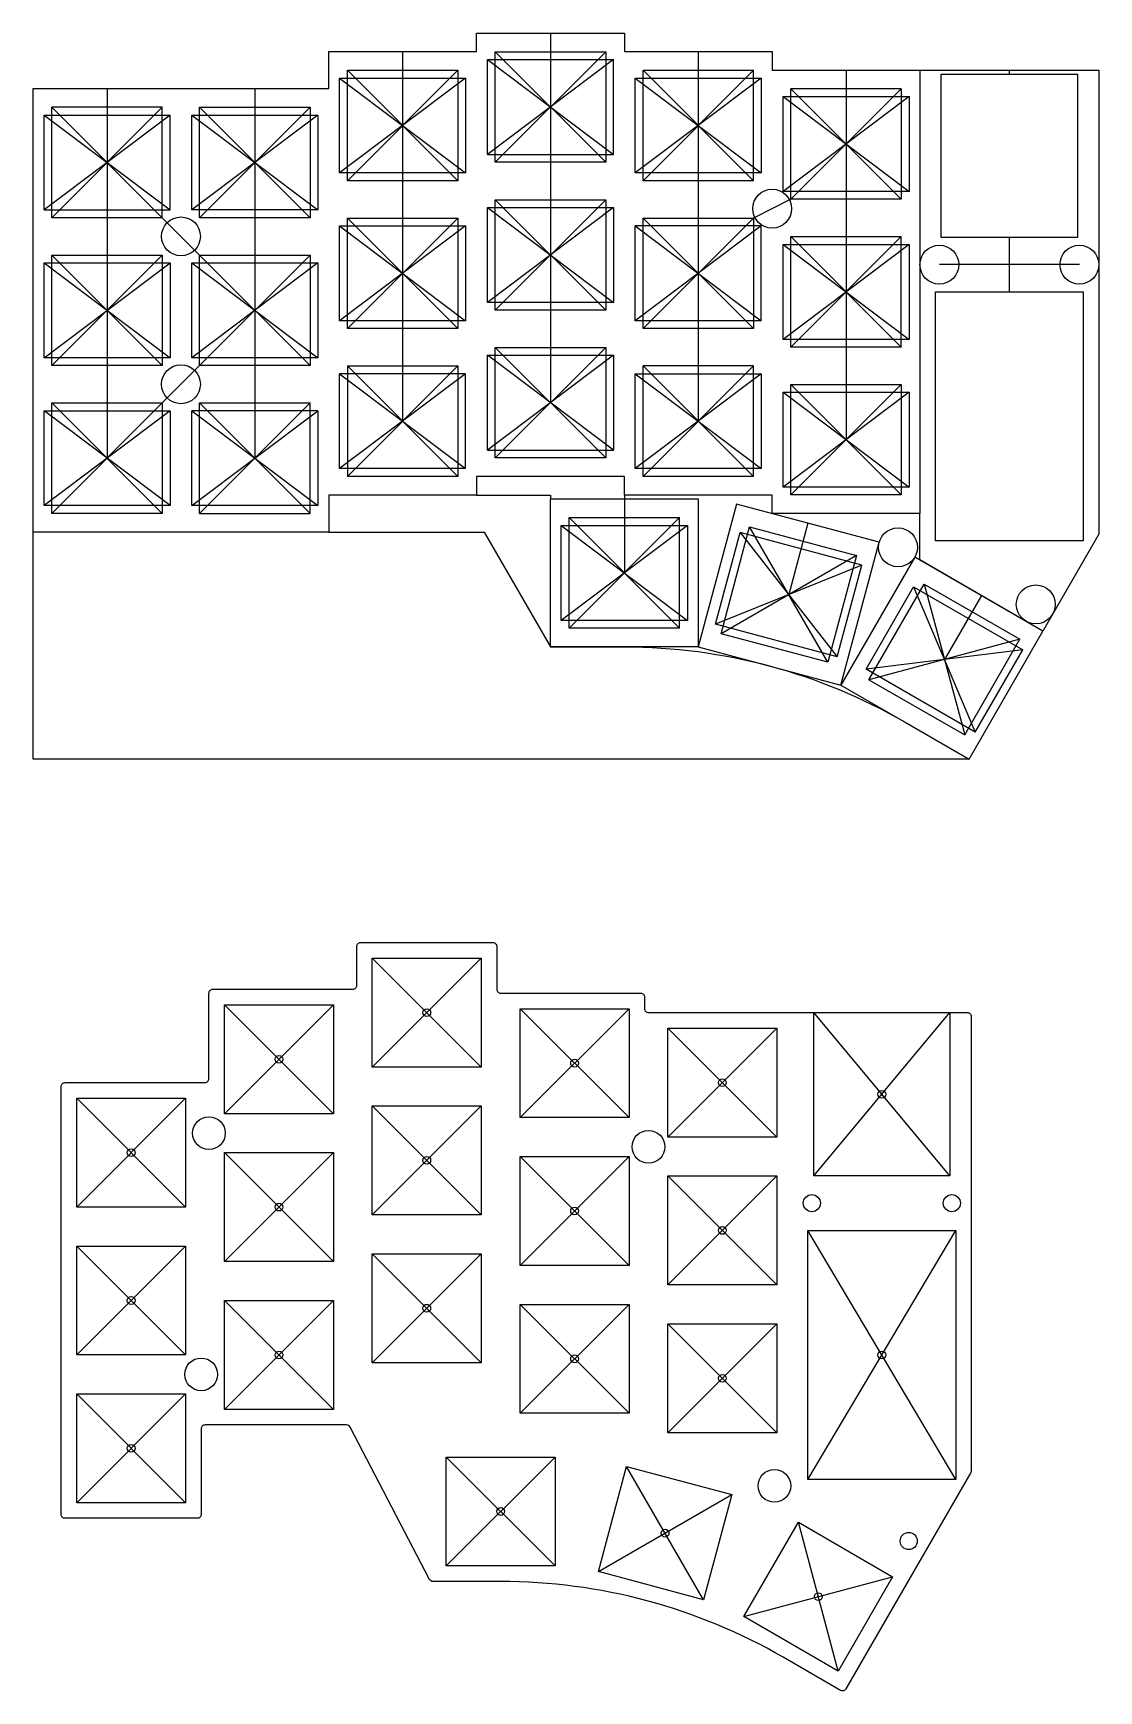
# Model space of a CAD drawing. Header units: millimetres. Extents: x 0 to 137, y -55 to 158.
import ezdxf

# ---------------------------------------------------------------- set-up
doc = ezdxf.new("R2010")
doc.units = ezdxf.units.MM
doc.layers.get('0').update_dxf_attribs({"linetype": 'CONTINUOUS'})

msp = doc.modelspace()

# ---------------------------------------------------------------- linework, layer by layer
for p, q in [((66.5, 158.29), (66.5, 148.79)), ((47.5, 155.92), (47.5, 146.42)), ((73.6, 155.89), (59.4, 141.69)), ((59.4, 155.89), (73.6, 141.69)), ((85.5, 155.92), (85.5, 146.42)), ((40.4, 153.52), (54.6, 153.52)), ((54.6, 153.52), (40.4, 139.32)), ((54.6, 153.52), (54.6, 139.32)), ((58.4, 142.69), (58.4, 154.89)), ((58.4, 154.89), (74.6, 142.69)), ((58.4, 154.89), (74.6, 154.89)), ((78.4, 153.52), (92.6, 153.52)), ((104.5, 153.54), (104.5, 144.04)), ((114, 153.54), (114, 96.54)), ((125.5, 153.04), (125.5, 153.54)), ((39.4, 152.52), (55.6, 152.52)), ((55.6, 152.52), (39.4, 140.32)), ((55.6, 152.52), (55.6, 140.32)), ((77.4, 152.52), (93.6, 140.32)), ((93.6, 152.52), (93.6, 140.32)), ((0, 151.17), (9.5, 151.17)), ((9.5, 151.17), (9.5, 141.67)), ((9.5, 151.17), (28.5, 151.17)), ((28.5, 151.17), (28.5, 141.67)), ((96.4, 150.14), (112.6, 137.94)), ((112.6, 150.14), (96.4, 137.94)), ((97.4, 136.94), (97.4, 151.14)), ((111.6, 151.14), (111.6, 136.94)), ((1.4, 135.57), (1.4, 147.77)), ((1.4, 147.77), (17.6, 147.77)), ((1.4, 147.77), (17.6, 135.57)), ((16.6, 148.77), (2.4, 134.57)), ((2.4, 134.57), (2.4, 148.77)), ((36.6, 147.77), (20.4, 135.57)), ((20.4, 147.77), (36.6, 135.57)), ((35.6, 148.77), (21.4, 134.57)), ((21.4, 148.77), (35.6, 148.77)), ((35.6, 148.77), (35.6, 134.57)), ((66.5, 148.79), (66.5, 129.79)), ((47.5, 146.42), (47.5, 127.42)), ((85.5, 146.42), (85.5, 127.42)), ((104.5, 144.04), (104.5, 125.04)), ((9.5, 141.67), (9.5, 122.67)), ((28.5, 141.67), (28.5, 122.67)), ((93.6, 140.32), (77.4, 140.32)), ((92.6, 139.32), (78.4, 139.32)), ((59.4, 136.89), (73.6, 136.89)), ((59.4, 136.89), (73.6, 122.69)), ((59.4, 122.69), (59.4, 136.89)), ((97.4, 136.94), (92.6, 134.52)), ((16.6, 134.57), (2.4, 134.57)), ((16.6, 134.57), (21.4, 129.77)), ((54.6, 134.52), (40.4, 120.32)), ((40.4, 134.52), (54.6, 134.52)), ((54.6, 134.52), (54.6, 120.32)), ((58.4, 135.89), (74.6, 123.69)), ((74.6, 135.89), (58.4, 123.69)), ((78.4, 134.52), (92.6, 120.32)), ((78.4, 134.52), (92.6, 134.52)), ((78.4, 120.32), (78.4, 134.52)), ((39.4, 133.52), (55.6, 133.52)), ((55.6, 133.52), (39.4, 121.32)), ((55.6, 133.52), (55.6, 121.32)), ((77.4, 121.32), (77.4, 133.52)), ((93.6, 133.52), (77.4, 121.32)), ((97.4, 132.14), (111.6, 132.14)), ((112.6, 131.14), (96.4, 118.94)), ((96.4, 131.14), (112.6, 131.14)), ((112.6, 131.14), (112.6, 118.94)), ((125.5, 125.04), (125.5, 132.04)), ((1.4, 128.77), (17.6, 116.57)), ((1.4, 128.77), (17.6, 128.77)), ((1.4, 116.57), (1.4, 128.77)), ((16.6, 129.77), (2.4, 115.57)), ((2.4, 129.77), (16.6, 129.77)), ((16.6, 129.77), (16.6, 115.57)), ((20.4, 128.77), (36.6, 116.57)), ((21.4, 129.77), (35.6, 115.57)), ((35.6, 129.77), (35.6, 115.57)), ((36.6, 128.77), (36.6, 116.57)), ((66.5, 129.79), (66.5, 110.79)), ((134.5, 128.54), (116.5, 128.54)), ((47.5, 127.42), (47.5, 108.42)), ((85.5, 127.42), (85.5, 108.42)), ((104.5, 125.04), (104.5, 106.04)), ((9.5, 122.67), (9.5, 103.67)), ((28.5, 122.67), (28.5, 103.67)), ((93.6, 121.32), (77.4, 121.32)), ((73.6, 117.89), (59.4, 103.69)), ((59.4, 117.89), (73.6, 103.69)), ((111.6, 117.94), (97.4, 117.94)), ((16.6, 110.77), (21.4, 115.57)), ((36.6, 116.57), (20.4, 116.57)), ((35.6, 115.57), (21.4, 115.57)), ((40.4, 115.52), (54.6, 115.52)), ((58.4, 104.69), (58.4, 116.89)), ((74.6, 116.89), (74.6, 104.69)), ((78.4, 101.32), (78.4, 115.52)), ((92.6, 115.52), (78.4, 101.32)), ((39.4, 102.32), (39.4, 114.52)), ((55.6, 114.52), (39.4, 102.32)), ((77.4, 114.52), (93.6, 102.32)), ((93.6, 114.52), (93.6, 102.32)), ((111.6, 113.14), (97.4, 98.94)), ((97.4, 113.14), (111.6, 98.94)), ((96.4, 112.14), (112.6, 112.14)), ((112.6, 112.14), (96.4, 99.94)), ((112.6, 112.14), (112.6, 99.94)), ((17.6, 109.77), (1.4, 97.57)), ((1.4, 97.57), (1.4, 109.77)), ((16.6, 110.77), (2.4, 96.57)), ((2.4, 110.77), (16.6, 110.77)), ((16.6, 110.77), (16.6, 96.57)), ((20.4, 97.57), (20.4, 109.77)), ((21.4, 110.77), (35.6, 96.57)), ((21.4, 110.77), (35.6, 110.77)), ((21.4, 96.57), (21.4, 110.77)), ((36.6, 109.77), (36.6, 97.57)), ((55.6, 102.32), (39.4, 102.32)), ((93.6, 102.32), (77.4, 102.32)), ((54.6, 101.32), (40.4, 101.32)), ((92.6, 101.32), (78.4, 101.32)), ((57, 98.92), (66.5, 98.92)), ((66.5, 98.92), (66.5, 98.42)), ((76, 98.92), (76, 98.42)), ((76, 98.42), (76, 88.92)), ((17.6, 97.57), (1.4, 97.57)), ((68.9, 96.02), (83.1, 96.02)), ((38, 94.17), (0, 94.17)), ((67.9, 95.02), (84.1, 82.82)), ((84.1, 95.02), (67.9, 82.82)), ((87.73, 82.34), (90.89, 94.12)), ((88.44, 81.11), (92.11, 94.83)), ((99.59, 95.31), (97.14, 86.14)), ((106.54, 89.93), (87.73, 82.34)), ((105.83, 91.16), (88.44, 81.11)), ((107.45, 75.19), (114.55, 87.49)), ((114.55, 87.49), (119.75, 68.09)), ((114.55, 87.49), (126.85, 80.39)), ((113.19, 87.12), (127.22, 79.02)), ((121.9, 86.02), (117.15, 77.79)), ((83.1, 81.82), (68.9, 81.82)), ((103.38, 78.15), (87.73, 82.34)), ((102.16, 77.44), (88.44, 81.11)), ((121.12, 68.46), (107.09, 76.56)), ((57.6, 25.41), (43.6, 39.41)), ((43.6, 25.41), (57.6, 39.41)), ((38.6, 19.41), (24.6, 33.41)), ((24.6, 19.41), (38.6, 33.41)), ((76.6, 18.91), (62.6, 32.91)), ((62.6, 18.91), (76.6, 32.91)), ((117.85, 11.41), (100.35, 32.41)), ((100.35, 11.41), (117.85, 32.41)), ((95.6, 16.41), (81.6, 30.41)), ((81.6, 16.41), (95.6, 30.41)), ((19.6, 7.41), (5.6, 21.41)), ((5.6, 7.41), (19.6, 21.41)), ((57.6, 6.41), (43.6, 20.41)), ((43.6, 6.41), (57.6, 20.41)), ((38.6, 0.41), (24.6, 14.41)), ((24.6, 0.41), (38.6, 14.41)), ((76.6, -0.09), (62.6, 13.91)), ((62.6, -0.09), (76.6, 13.91)), ((95.6, -2.59), (81.6, 11.41)), ((81.6, -2.59), (95.6, 11.41)), ((118.6, -27.59), (99.6, 4.41)), ((99.6, -27.59), (118.6, 4.41)), ((19.6, -11.59), (5.6, 2.41)), ((5.6, -11.59), (19.6, 2.41)), ((57.6, -12.59), (43.6, 1.41)), ((43.6, -12.59), (57.6, 1.41)), ((38.6, -18.59), (24.6, -4.59)), ((24.6, -18.59), (38.6, -4.59)), ((76.6, -19.09), (62.6, -5.09)), ((62.6, -19.09), (76.6, -5.09)), ((95.6, -21.59), (81.6, -7.59)), ((81.6, -21.59), (95.6, -7.59)), ((19.6, -30.59), (5.6, -16.59)), ((5.6, -30.59), (19.6, -16.59)), ((67.1, -38.71), (53.1, -24.71)), ((53.1, -38.71), (67.1, -24.71)), ((86.19, -43.07), (76.29, -25.92)), ((72.66, -39.44), (89.81, -29.55)), ((103.49, -52.22), (98.37, -33.09)), ((91.37, -45.22), (110.49, -40.09))]:
    msp.add_line(p, q)
for points in [[(38, 151.17), (38, 155.92), (57, 155.92), (57, 158.29), (76, 158.29), (76, 155.92), (95, 155.92), (95, 153.54), (114, 153.54), (137, 153.54), (137, 93.91), (129.81, 81.45), (113.35, 90.95), (103.85, 74.5), (108.77, 92.85), (90.42, 97.77), (85.5, 79.42), (66.5, 79.42), (76, 79.42, -0.131652), (112.08, 69.75), (120.31, 65), (0, 65), (0, 94.17), (0, 151.17)], [(21.6, -21.09), (21.6, -32.09, -0.414214), (21.1, -32.59), (4.1, -32.59, -0.414214), (3.6, -32.09), (3.6, 22.91, -0.414214), (4.1, 23.41), (22.1, 23.41, 0.414214), (22.6, 23.91), (22.6, 34.91, -0.414214), (23.1, 35.41), (41.1, 35.41, 0.414214), (41.6, 35.91), (41.6, 40.91, -0.414214), (42.1, 41.41), (59.1, 41.41, -0.414214), (59.6, 40.91), (59.6, 35.41, 0.414214), (60.1, 34.91), (78.1, 34.91, -0.414214), (78.6, 34.41), (78.6, 32.91, 0.414214), (79.1, 32.41), (120.1, 32.41, -0.414214), (120.6, 31.91), (120.6, -26.45, -0.131652), (120.53, -26.7), (104.48, -54.51, -0.414214), (103.79, -54.7), (96.43, -50.45, 0.131652), (60.1, -40.71), (51.41, -40.71, -0.279427), (50.96, -40.44), (40.74, -20.86, 0.279427), (40.3, -20.59), (22.1, -20.59, 0.414214)]]:
    msp.add_lwpolyline(points, format="xyb", close=True)
for points in [[(59.4, 141.69), (59.4, 155.89), (73.6, 155.89), (73.6, 141.69)], [(40.4, 153.52), (54.6, 139.32), (40.4, 139.32)], [(74.6, 154.89), (58.4, 142.69), (74.6, 142.69)], [(92.6, 153.52), (78.4, 139.32), (78.4, 153.52), (92.6, 139.32)], [(39.4, 152.52), (55.6, 140.32), (39.4, 140.32)], [(77.4, 140.32), (77.4, 152.52), (93.6, 152.52)], [(134.25, 132.04), (116.75, 132.04), (116.75, 153.04), (134.25, 153.04)], [(96.4, 137.94), (96.4, 150.14), (112.6, 150.14), (112.6, 137.94)], [(111.6, 136.94), (97.4, 136.94), (111.6, 151.14), (97.4, 151.14)], [(17.6, 147.77), (1.4, 135.57), (17.6, 135.57)], [(2.4, 148.77), (16.6, 134.57), (16.6, 148.77)], [(20.4, 135.57), (20.4, 147.77), (36.6, 147.77), (36.6, 135.57)], [(21.4, 134.57), (21.4, 148.77), (35.6, 134.57)], [(73.6, 122.69), (59.4, 122.69), (73.6, 136.89)], [(40.4, 120.32), (40.4, 134.52), (54.6, 120.32)], [(74.6, 123.69), (58.4, 123.69), (58.4, 135.89), (74.6, 135.89)], [(92.6, 134.52), (92.6, 120.32), (78.4, 120.32)], [(39.4, 133.52), (55.6, 121.32), (39.4, 121.32)], [(77.4, 133.52), (93.6, 121.32), (93.6, 133.52)], [(97.4, 132.14), (111.6, 117.94), (111.6, 132.14), (97.4, 117.94)], [(96.4, 118.94), (96.4, 131.14), (112.6, 118.94)], [(17.6, 128.77), (17.6, 116.57), (1.4, 116.57)], [(16.6, 115.57), (2.4, 115.57), (2.4, 129.77)], [(36.6, 128.77), (20.4, 116.57), (20.4, 128.77)], [(21.4, 115.57), (21.4, 129.77), (35.6, 129.77)], [(135, 93.04), (116, 93.04), (116, 125.04), (135, 125.04)], [(73.6, 117.89), (73.6, 103.69), (59.4, 103.69), (59.4, 117.89)], [(54.6, 115.52), (54.6, 101.32), (40.4, 115.52), (40.4, 101.32)], [(58.4, 116.89), (74.6, 116.89), (58.4, 104.69), (74.6, 104.69)], [(78.4, 115.52), (92.6, 101.32), (92.6, 115.52)], [(39.4, 114.52), (55.6, 102.32), (55.6, 114.52)], [(93.6, 114.52), (77.4, 102.32), (77.4, 114.52)], [(111.6, 98.94), (97.4, 98.94), (97.4, 113.14), (111.6, 113.14)], [(96.4, 112.14), (112.6, 99.94), (96.4, 99.94)], [(1.4, 109.77), (17.6, 109.77), (17.6, 97.57)], [(2.4, 110.77), (16.6, 96.57), (2.4, 96.57)], [(36.6, 97.57), (20.4, 97.57), (36.6, 109.77), (20.4, 109.77)], [(35.6, 110.77), (21.4, 96.57), (35.6, 96.57)], [(76, 101.29), (57, 101.29), (57, 98.92), (38, 98.92), (38, 94.17), (57.98, 94.17), (66.5, 79.42), (66.5, 98.42), (85.5, 98.42), (85.5, 79.42), (103.85, 74.5), (120.31, 65), (129.81, 81.45), (114, 90.58), (114, 96.54), (95, 96.54), (95, 98.92), (76, 98.92)], [(68.9, 81.82), (68.9, 96.02), (83.1, 81.82), (83.1, 96.02)], [(84.1, 95.02), (84.1, 82.82), (67.9, 82.82), (67.9, 95.02)], [(90.89, 94.12), (103.38, 78.15), (106.54, 89.93)], [(105.83, 91.16), (102.16, 77.44), (92.11, 94.83)], [(113.19, 87.12), (121.12, 68.46), (127.22, 79.02), (107.09, 76.56)], [(126.85, 80.39), (107.45, 75.19), (119.75, 68.09)], [(57.6, 25.41), (43.6, 25.41), (43.6, 39.41), (57.6, 39.41)], [(38.6, 19.41), (24.6, 19.41), (24.6, 33.41), (38.6, 33.41)], [(76.6, 18.91), (62.6, 18.91), (62.6, 32.91), (76.6, 32.91)], [(117.85, 11.41), (100.35, 11.41), (100.35, 32.41), (117.85, 32.41)], [(95.6, 16.41), (81.6, 16.41), (81.6, 30.41), (95.6, 30.41)], [(19.6, 7.41), (5.6, 7.41), (5.6, 21.41), (19.6, 21.41)], [(57.6, 6.41), (43.6, 6.41), (43.6, 20.41), (57.6, 20.41)], [(38.6, 0.41), (24.6, 0.41), (24.6, 14.41), (38.6, 14.41)], [(76.6, -0.09), (62.6, -0.09), (62.6, 13.91), (76.6, 13.91)], [(95.6, -2.59), (81.6, -2.59), (81.6, 11.41), (95.6, 11.41)], [(118.6, -27.59), (99.6, -27.59), (99.6, 4.41), (118.6, 4.41)], [(19.6, -11.59), (5.6, -11.59), (5.6, 2.41), (19.6, 2.41)], [(57.6, -12.59), (43.6, -12.59), (43.6, 1.41), (57.6, 1.41)], [(38.6, -18.59), (24.6, -18.59), (24.6, -4.59), (38.6, -4.59)], [(76.6, -19.09), (62.6, -19.09), (62.6, -5.09), (76.6, -5.09)], [(95.6, -21.59), (81.6, -21.59), (81.6, -7.59), (95.6, -7.59)], [(19.6, -30.59), (5.6, -30.59), (5.6, -16.59), (19.6, -16.59)], [(67.1, -38.71), (53.1, -38.71), (53.1, -24.71), (67.1, -24.71)], [(86.19, -43.07), (72.66, -39.44), (76.29, -25.92), (89.81, -29.55)], [(103.49, -52.22), (91.37, -45.22), (98.37, -33.09), (110.49, -40.09)]]:
    msp.add_lwpolyline(points, close=True)
for centre, radius in [((95, 135.73), 2.5), ((19, 132.17), 2.5), ((116.5, 128.54), 2.5), ((134.5, 128.54), 2.5), ((19, 113.17), 2.5), ((111.18, 92.2), 2.5), ((128.89, 84.87), 2.5), ((50.6, 32.41), 0.5), ((31.6, 26.41), 0.5), ((69.6, 25.91), 0.5), ((88.6, 23.41), 0.5), ((109.1, 21.91), 0.5), ((22.6, 16.91), 2.1), ((79.1, 15.16), 2.1), ((12.6, 14.41), 0.5), ((50.6, 13.41), 0.5), ((100.1, 7.91), 1.1), ((118.1, 7.91), 1.1), ((31.6, 7.41), 0.5), ((69.6, 6.91), 0.5), ((88.6, 4.41), 0.5), ((12.6, -4.59), 0.5), ((50.6, -5.59), 0.5), ((21.6, -14.09), 2.1), ((31.6, -11.59), 0.5), ((69.6, -12.09), 0.5), ((109.1, -11.59), 0.5), ((88.6, -14.59), 0.5), ((12.6, -23.59), 0.5), ((95.29, -28.42), 2.1), ((60.1, -31.71), 0.5), ((81.24, -34.5), 0.5), ((112.56, -35.51), 1.1), ((100.93, -42.65), 0.5)]:
    msp.add_circle(centre, radius)

doc.saveas('drawing.dxf')
